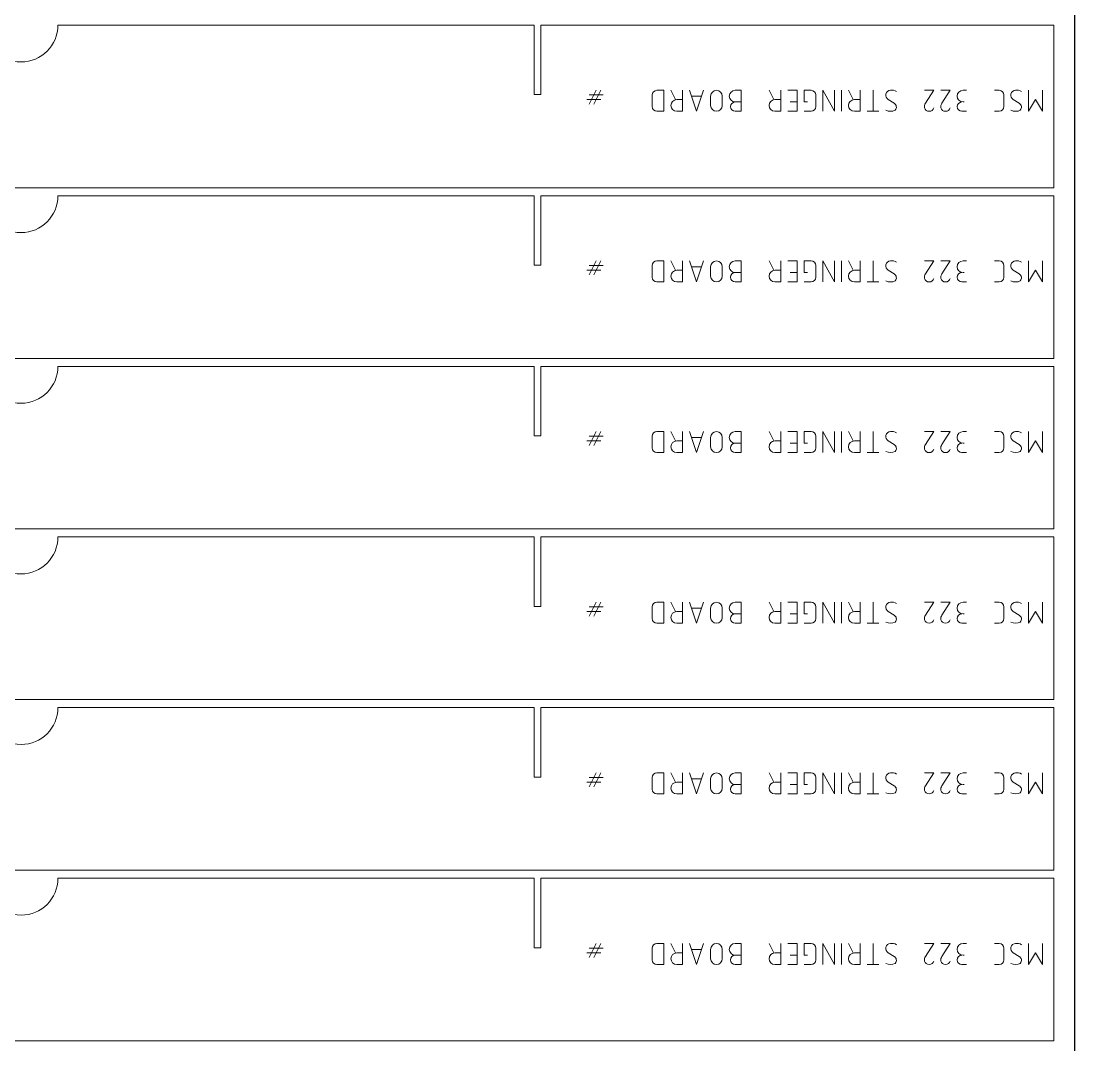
# Model space of a CAD drawing. Header units: inches. Extents: x 142 to 14402, y 211 to 2711.
# Drawn here: x 10602 to 11102, y 1251 to 1737 of the extents above; entities that cross this region are included whole.
import ezdxf

# ---------------------------------------------------------------- set-up
doc = ezdxf.new("R2010")
doc.units = ezdxf.units.IN
doc.header["$MEASUREMENT"] = 0
doc.layers.add('IV_MARK_SURFACE', color=2, linetype='Continuous', lineweight=5)
doc.layers.add('IV_OUTER_PROFILE', color=7, linetype='Continuous', lineweight=5)

msp = doc.modelspace()

# ---------------------------------------------------------------- linework, layer by layer
msp.add_lwpolyline([(10101.69, 211.42), (11101.69, 211.42), (11101.69, 2211.42), (10101.69, 2211.42)], close=True)
at = {"layer": 'IV_MARK_SURFACE'}
for p, q in [((10871.18, 1701.64), (10873.4, 1701.64)), ((10872.29, 1699.43), (10873.4, 1701.64)), ((10873.4, 1701.64), (10874.51, 1703.86)), ((10873.4, 1701.64), (10875.62, 1701.64)), ((10875.62, 1701.64), (10874.51, 1699.43)), ((10876.73, 1703.86), (10875.62, 1701.64)), ((10875.62, 1701.64), (10877.83, 1701.64)), ((10901.12, 1701.64), (10901.12, 1696.1)), ((10906.67, 1703.86), (10903.34, 1703.86)), ((10906.67, 1693.88), (10906.67, 1703.86)), ((10912.21, 1699.43), (10909.99, 1703.86)), ((10915.54, 1703.86), (10915.54, 1699.43)), ((10918.86, 1703.86), (10922.19, 1693.88)), ((10924.41, 1701.09), (10919.97, 1701.09)), ((10922.19, 1693.88), (10925.52, 1703.86)), ((10928.84, 1701.09), (10928.84, 1696.65)), ((10934.39, 1696.65), (10934.39, 1701.09)), ((10940.49, 1703.86), (10943.26, 1703.86)), ((10943.26, 1703.86), (10943.26, 1698.32)), ((10958.78, 1699.43), (10956.57, 1703.86)), ((10962.11, 1703.86), (10962.11, 1699.43)), ((10965.44, 1703.86), (10969.87, 1703.86)), ((10969.87, 1703.86), (10969.87, 1698.32)), ((10976.53, 1703.86), (10973.2, 1703.86)), ((10973.2, 1703.86), (10973.2, 1698.32)), ((10978.74, 1696.1), (10978.74, 1701.64)), ((10987.61, 1693.88), (10982.07, 1703.86)), ((10982.07, 1703.86), (10982.07, 1693.88)), ((10987.61, 1703.86), (10987.61, 1693.88)), ((10990.94, 1703.86), (10990.94, 1693.88)), ((10996.49, 1699.43), (10994.27, 1703.86)), ((10999.81, 1703.86), (10999.81, 1699.43)), ((11005.91, 1703.86), (11005.91, 1693.88)), ((11030.31, 1703.86), (11034.74, 1703.86)), ((11034.74, 1703.86), (11030.86, 1697.76)), ((11038.07, 1703.86), (11042.5, 1703.86)), ((11042.5, 1703.86), (11038.62, 1697.76)), ((11050.27, 1703.86), (11048.6, 1703.86)), ((11063.57, 1703.86), (11065.79, 1703.86)), ((11068.01, 1701.64), (11068.01, 1696.1)), ((11079.65, 1693.88), (11079.65, 1703.86)), ((11086.31, 1703.86), (11086.31, 1693.88)), ((10872.29, 1699.43), (10870.07, 1699.43)), ((10871.18, 1697.21), (10872.29, 1699.43)), ((10874.51, 1699.43), (10872.29, 1699.43)), ((10874.51, 1699.43), (10873.4, 1697.21)), ((10876.73, 1699.43), (10874.51, 1699.43)), ((10912.76, 1699.43), (10915.54, 1699.43)), ((10915.54, 1699.43), (10915.54, 1693.88)), ((10940.49, 1698.32), (10943.26, 1698.32)), ((10943.26, 1698.32), (10943.26, 1693.88)), ((10959.34, 1699.43), (10962.11, 1699.43)), ((10962.11, 1699.43), (10962.11, 1693.88)), ((10969.87, 1698.32), (10966.55, 1698.32)), ((10969.87, 1698.32), (10969.87, 1693.88)), ((10973.2, 1698.32), (10974.86, 1698.32)), ((10997.04, 1699.43), (10999.81, 1699.43)), ((10999.81, 1699.43), (10999.81, 1693.88)), ((11013.12, 1699.43), (11015.89, 1697.76)), ((11048.6, 1698.32), (11049.16, 1698.32)), ((11072.44, 1699.43), (11075.22, 1697.76)), ((11082.98, 1699.43), (11079.65, 1693.88)), ((11086.31, 1693.88), (11082.98, 1699.43)), ((10903.34, 1693.88), (10906.67, 1693.88)), ((10915.54, 1693.88), (10912.76, 1693.88)), ((10943.26, 1693.88), (10940.49, 1693.88)), ((10962.11, 1693.88), (10959.34, 1693.88)), ((10969.87, 1693.88), (10965.44, 1693.88)), ((10973.2, 1693.88), (10976.53, 1693.88)), ((10999.81, 1693.88), (10997.04, 1693.88)), ((11005.91, 1693.88), (11003.14, 1693.88)), ((11008.68, 1693.88), (11005.91, 1693.88)), ((11048.05, 1693.88), (11050.27, 1693.88)), ((11065.79, 1693.88), (11063.57, 1693.88)), ((10871.18, 1620.64), (10873.4, 1620.64)), ((10872.29, 1618.43), (10873.4, 1620.64)), ((10873.4, 1620.64), (10874.51, 1622.86)), ((10873.4, 1620.64), (10875.62, 1620.64)), ((10875.62, 1620.64), (10874.51, 1618.43)), ((10876.73, 1622.86), (10875.62, 1620.64)), ((10875.62, 1620.64), (10877.83, 1620.64)), ((10901.12, 1620.64), (10901.12, 1615.1)), ((10906.67, 1622.86), (10903.34, 1622.86)), ((10906.67, 1612.88), (10906.67, 1622.86)), ((10912.21, 1618.43), (10909.99, 1622.86)), ((10915.54, 1622.86), (10915.54, 1618.43)), ((10918.86, 1622.86), (10922.19, 1612.88)), ((10924.41, 1620.09), (10919.97, 1620.09)), ((10922.19, 1612.88), (10925.52, 1622.86)), ((10928.84, 1620.09), (10928.84, 1615.65)), ((10934.39, 1615.65), (10934.39, 1620.09)), ((10940.49, 1622.86), (10943.26, 1622.86)), ((10943.26, 1622.86), (10943.26, 1617.32)), ((10958.78, 1618.43), (10956.57, 1622.86)), ((10962.11, 1622.86), (10962.11, 1618.43)), ((10965.44, 1622.86), (10969.87, 1622.86)), ((10969.87, 1622.86), (10969.87, 1617.32)), ((10976.53, 1622.86), (10973.2, 1622.86)), ((10973.2, 1622.86), (10973.2, 1617.32)), ((10978.74, 1615.1), (10978.74, 1620.64)), ((10987.61, 1612.88), (10982.07, 1622.86)), ((10982.07, 1622.86), (10982.07, 1612.88)), ((10987.61, 1622.86), (10987.61, 1612.88)), ((10990.94, 1622.86), (10990.94, 1612.88)), ((10996.49, 1618.43), (10994.27, 1622.86)), ((10999.81, 1622.86), (10999.81, 1618.43)), ((11005.91, 1622.86), (11005.91, 1612.88)), ((11030.31, 1622.86), (11034.74, 1622.86)), ((11034.74, 1622.86), (11030.86, 1616.76)), ((11038.07, 1622.86), (11042.5, 1622.86)), ((11042.5, 1622.86), (11038.62, 1616.76)), ((11050.27, 1622.86), (11048.6, 1622.86)), ((11063.57, 1622.86), (11065.79, 1622.86)), ((11068.01, 1620.64), (11068.01, 1615.1)), ((11079.65, 1612.88), (11079.65, 1622.86)), ((11086.31, 1622.86), (11086.31, 1612.88)), ((10872.29, 1618.43), (10870.07, 1618.43)), ((10871.18, 1616.21), (10872.29, 1618.43)), ((10874.51, 1618.43), (10872.29, 1618.43)), ((10874.51, 1618.43), (10873.4, 1616.21)), ((10876.73, 1618.43), (10874.51, 1618.43)), ((10912.76, 1618.43), (10915.54, 1618.43)), ((10915.54, 1618.43), (10915.54, 1612.88)), ((10940.49, 1617.32), (10943.26, 1617.32)), ((10943.26, 1617.32), (10943.26, 1612.88)), ((10959.34, 1618.43), (10962.11, 1618.43)), ((10962.11, 1618.43), (10962.11, 1612.88)), ((10969.87, 1617.32), (10966.55, 1617.32)), ((10969.87, 1617.32), (10969.87, 1612.88)), ((10973.2, 1617.32), (10974.86, 1617.32)), ((10997.04, 1618.43), (10999.81, 1618.43)), ((10999.81, 1618.43), (10999.81, 1612.88)), ((11013.12, 1618.43), (11015.89, 1616.76)), ((11048.6, 1617.32), (11049.16, 1617.32)), ((11072.44, 1618.43), (11075.22, 1616.76)), ((11082.98, 1618.43), (11079.65, 1612.88)), ((11086.31, 1612.88), (11082.98, 1618.43)), ((10903.34, 1612.88), (10906.67, 1612.88)), ((10915.54, 1612.88), (10912.76, 1612.88)), ((10943.26, 1612.88), (10940.49, 1612.88)), ((10962.11, 1612.88), (10959.34, 1612.88)), ((10969.87, 1612.88), (10965.44, 1612.88)), ((10973.2, 1612.88), (10976.53, 1612.88)), ((10999.81, 1612.88), (10997.04, 1612.88)), ((11005.91, 1612.88), (11003.14, 1612.88)), ((11008.68, 1612.88), (11005.91, 1612.88)), ((11048.05, 1612.88), (11050.27, 1612.88)), ((11065.79, 1612.88), (11063.57, 1612.88)), ((10873.4, 1539.64), (10874.51, 1541.86)), ((10876.73, 1541.86), (10875.62, 1539.64)), ((10906.67, 1541.86), (10903.34, 1541.86)), ((10906.67, 1531.88), (10906.67, 1541.86)), ((10912.21, 1537.43), (10909.99, 1541.86)), ((10915.54, 1541.86), (10915.54, 1537.43)), ((10918.86, 1541.86), (10922.19, 1531.88)), ((10922.19, 1531.88), (10925.52, 1541.86)), ((10940.49, 1541.86), (10943.26, 1541.86)), ((10943.26, 1541.86), (10943.26, 1536.32)), ((10958.78, 1537.43), (10956.57, 1541.86)), ((10962.11, 1541.86), (10962.11, 1537.43)), ((10965.44, 1541.86), (10969.87, 1541.86)), ((10969.87, 1541.86), (10969.87, 1536.32)), ((10976.53, 1541.86), (10973.2, 1541.86)), ((10973.2, 1541.86), (10973.2, 1536.32)), ((10987.61, 1531.88), (10982.07, 1541.86)), ((10982.07, 1541.86), (10982.07, 1531.88)), ((10987.61, 1541.86), (10987.61, 1531.88)), ((10990.94, 1541.86), (10990.94, 1531.88)), ((10996.49, 1537.43), (10994.27, 1541.86)), ((10999.81, 1541.86), (10999.81, 1537.43)), ((11005.91, 1541.86), (11005.91, 1531.88)), ((11030.31, 1541.86), (11034.74, 1541.86)), ((11034.74, 1541.86), (11030.86, 1535.76)), ((11038.07, 1541.86), (11042.5, 1541.86)), ((11042.5, 1541.86), (11038.62, 1535.76)), ((11050.27, 1541.86), (11048.6, 1541.86)), ((11063.57, 1541.86), (11065.79, 1541.86)), ((11079.65, 1531.88), (11079.65, 1541.86)), ((11086.31, 1541.86), (11086.31, 1531.88)), ((10872.29, 1537.43), (10870.07, 1537.43)), ((10871.18, 1539.64), (10873.4, 1539.64)), ((10871.18, 1535.21), (10872.29, 1537.43)), ((10872.29, 1537.43), (10873.4, 1539.64)), ((10874.51, 1537.43), (10872.29, 1537.43)), ((10873.4, 1539.64), (10875.62, 1539.64)), ((10874.51, 1537.43), (10873.4, 1535.21)), ((10875.62, 1539.64), (10874.51, 1537.43)), ((10876.73, 1537.43), (10874.51, 1537.43)), ((10875.62, 1539.64), (10877.83, 1539.64)), ((10901.12, 1539.64), (10901.12, 1534.1)), ((10912.76, 1537.43), (10915.54, 1537.43)), ((10915.54, 1537.43), (10915.54, 1531.88)), ((10924.41, 1539.09), (10919.97, 1539.09)), ((10928.84, 1539.09), (10928.84, 1534.65)), ((10934.39, 1534.65), (10934.39, 1539.09)), ((10940.49, 1536.32), (10943.26, 1536.32)), ((10943.26, 1536.32), (10943.26, 1531.88)), ((10959.34, 1537.43), (10962.11, 1537.43)), ((10962.11, 1537.43), (10962.11, 1531.88)), ((10969.87, 1536.32), (10966.55, 1536.32)), ((10969.87, 1536.32), (10969.87, 1531.88)), ((10973.2, 1536.32), (10974.86, 1536.32)), ((10978.74, 1534.1), (10978.74, 1539.64)), ((10997.04, 1537.43), (10999.81, 1537.43)), ((10999.81, 1537.43), (10999.81, 1531.88)), ((11013.12, 1537.43), (11015.89, 1535.76)), ((11048.6, 1536.32), (11049.16, 1536.32)), ((11068.01, 1539.64), (11068.01, 1534.1)), ((11072.44, 1537.43), (11075.22, 1535.76)), ((11082.98, 1537.43), (11079.65, 1531.88)), ((11086.31, 1531.88), (11082.98, 1537.43)), ((10903.34, 1531.88), (10906.67, 1531.88)), ((10915.54, 1531.88), (10912.76, 1531.88)), ((10943.26, 1531.88), (10940.49, 1531.88)), ((10962.11, 1531.88), (10959.34, 1531.88)), ((10969.87, 1531.88), (10965.44, 1531.88)), ((10973.2, 1531.88), (10976.53, 1531.88)), ((10999.81, 1531.88), (10997.04, 1531.88)), ((11005.91, 1531.88), (11003.14, 1531.88)), ((11008.68, 1531.88), (11005.91, 1531.88)), ((11048.05, 1531.88), (11050.27, 1531.88)), ((11065.79, 1531.88), (11063.57, 1531.88)), ((10873.4, 1458.64), (10874.51, 1460.86)), ((10876.73, 1460.86), (10875.62, 1458.64)), ((10906.67, 1460.86), (10903.34, 1460.86)), ((10906.67, 1450.88), (10906.67, 1460.86)), ((10912.21, 1456.43), (10909.99, 1460.86)), ((10915.54, 1460.86), (10915.54, 1456.43)), ((10918.86, 1460.86), (10922.19, 1450.88)), ((10922.19, 1450.88), (10925.52, 1460.86)), ((10940.49, 1460.86), (10943.26, 1460.86)), ((10943.26, 1460.86), (10943.26, 1455.32)), ((10958.78, 1456.43), (10956.57, 1460.86)), ((10962.11, 1460.86), (10962.11, 1456.43)), ((10965.44, 1460.86), (10969.87, 1460.86)), ((10969.87, 1460.86), (10969.87, 1455.32)), ((10976.53, 1460.86), (10973.2, 1460.86)), ((10973.2, 1460.86), (10973.2, 1455.32)), ((10987.61, 1450.88), (10982.07, 1460.86)), ((10982.07, 1460.86), (10982.07, 1450.88)), ((10987.61, 1460.86), (10987.61, 1450.88)), ((10990.94, 1460.86), (10990.94, 1450.88)), ((10996.49, 1456.43), (10994.27, 1460.86)), ((10999.81, 1460.86), (10999.81, 1456.43)), ((11005.91, 1460.86), (11005.91, 1450.88)), ((11030.31, 1460.86), (11034.74, 1460.86)), ((11034.74, 1460.86), (11030.86, 1454.76)), ((11038.07, 1460.86), (11042.5, 1460.86)), ((11042.5, 1460.86), (11038.62, 1454.76)), ((11050.27, 1460.86), (11048.6, 1460.86)), ((11063.57, 1460.86), (11065.79, 1460.86)), ((11079.65, 1450.88), (11079.65, 1460.86)), ((11086.31, 1460.86), (11086.31, 1450.88)), ((10872.29, 1456.43), (10870.07, 1456.43)), ((10871.18, 1458.64), (10873.4, 1458.64)), ((10871.18, 1454.21), (10872.29, 1456.43)), ((10872.29, 1456.43), (10873.4, 1458.64)), ((10874.51, 1456.43), (10872.29, 1456.43)), ((10873.4, 1458.64), (10875.62, 1458.64)), ((10874.51, 1456.43), (10873.4, 1454.21)), ((10875.62, 1458.64), (10874.51, 1456.43)), ((10876.73, 1456.43), (10874.51, 1456.43)), ((10875.62, 1458.64), (10877.83, 1458.64)), ((10901.12, 1458.64), (10901.12, 1453.1)), ((10912.76, 1456.43), (10915.54, 1456.43)), ((10915.54, 1456.43), (10915.54, 1450.88)), ((10924.41, 1458.09), (10919.97, 1458.09)), ((10928.84, 1458.09), (10928.84, 1453.65)), ((10934.39, 1453.65), (10934.39, 1458.09)), ((10940.49, 1455.32), (10943.26, 1455.32)), ((10943.26, 1455.32), (10943.26, 1450.88)), ((10959.34, 1456.43), (10962.11, 1456.43)), ((10962.11, 1456.43), (10962.11, 1450.88)), ((10969.87, 1455.32), (10966.55, 1455.32)), ((10969.87, 1455.32), (10969.87, 1450.88)), ((10973.2, 1455.32), (10974.86, 1455.32)), ((10978.74, 1453.1), (10978.74, 1458.64)), ((10997.04, 1456.43), (10999.81, 1456.43)), ((10999.81, 1456.43), (10999.81, 1450.88)), ((11013.12, 1456.43), (11015.89, 1454.76)), ((11048.6, 1455.32), (11049.16, 1455.32)), ((11068.01, 1458.64), (11068.01, 1453.1)), ((11072.44, 1456.43), (11075.22, 1454.76)), ((11082.98, 1456.43), (11079.65, 1450.88)), ((11086.31, 1450.88), (11082.98, 1456.43)), ((10903.34, 1450.88), (10906.67, 1450.88)), ((10915.54, 1450.88), (10912.76, 1450.88)), ((10943.26, 1450.88), (10940.49, 1450.88)), ((10962.11, 1450.88), (10959.34, 1450.88)), ((10969.87, 1450.88), (10965.44, 1450.88)), ((10973.2, 1450.88), (10976.53, 1450.88)), ((10999.81, 1450.88), (10997.04, 1450.88)), ((11005.91, 1450.88), (11003.14, 1450.88)), ((11008.68, 1450.88), (11005.91, 1450.88)), ((11048.05, 1450.88), (11050.27, 1450.88)), ((11065.79, 1450.88), (11063.57, 1450.88)), ((10872.29, 1375.43), (10870.07, 1375.43)), ((10871.18, 1377.64), (10873.4, 1377.64)), ((10871.18, 1373.21), (10872.29, 1375.43)), ((10872.29, 1375.43), (10873.4, 1377.64)), ((10874.51, 1375.43), (10872.29, 1375.43)), ((10873.4, 1377.64), (10874.51, 1379.86)), ((10873.4, 1377.64), (10875.62, 1377.64)), ((10874.51, 1375.43), (10873.4, 1373.21)), ((10875.62, 1377.64), (10874.51, 1375.43)), ((10876.73, 1375.43), (10874.51, 1375.43)), ((10876.73, 1379.86), (10875.62, 1377.64)), ((10875.62, 1377.64), (10877.83, 1377.64)), ((10901.12, 1377.64), (10901.12, 1372.1)), ((10906.67, 1379.86), (10903.34, 1379.86)), ((10906.67, 1369.88), (10906.67, 1379.86)), ((10912.21, 1375.43), (10909.99, 1379.86)), ((10912.76, 1375.43), (10915.54, 1375.43)), ((10915.54, 1379.86), (10915.54, 1375.43)), ((10915.54, 1375.43), (10915.54, 1369.88)), ((10918.86, 1379.86), (10922.19, 1369.88)), ((10924.41, 1377.09), (10919.97, 1377.09)), ((10922.19, 1369.88), (10925.52, 1379.86)), ((10928.84, 1377.09), (10928.84, 1372.65)), ((10934.39, 1372.65), (10934.39, 1377.09)), ((10940.49, 1379.86), (10943.26, 1379.86)), ((10943.26, 1379.86), (10943.26, 1374.32)), ((10958.78, 1375.43), (10956.57, 1379.86)), ((10959.34, 1375.43), (10962.11, 1375.43)), ((10962.11, 1379.86), (10962.11, 1375.43)), ((10962.11, 1375.43), (10962.11, 1369.88)), ((10965.44, 1379.86), (10969.87, 1379.86)), ((10969.87, 1379.86), (10969.87, 1374.32)), ((10976.53, 1379.86), (10973.2, 1379.86)), ((10973.2, 1379.86), (10973.2, 1374.32)), ((10978.74, 1372.1), (10978.74, 1377.64)), ((10987.61, 1369.88), (10982.07, 1379.86)), ((10982.07, 1379.86), (10982.07, 1369.88)), ((10987.61, 1379.86), (10987.61, 1369.88)), ((10990.94, 1379.86), (10990.94, 1369.88)), ((10996.49, 1375.43), (10994.27, 1379.86)), ((10997.04, 1375.43), (10999.81, 1375.43)), ((10999.81, 1379.86), (10999.81, 1375.43)), ((10999.81, 1375.43), (10999.81, 1369.88)), ((11005.91, 1379.86), (11005.91, 1369.88)), ((11013.12, 1375.43), (11015.89, 1373.76)), ((11030.31, 1379.86), (11034.74, 1379.86)), ((11034.74, 1379.86), (11030.86, 1373.76)), ((11038.07, 1379.86), (11042.5, 1379.86)), ((11042.5, 1379.86), (11038.62, 1373.76)), ((11050.27, 1379.86), (11048.6, 1379.86)), ((11063.57, 1379.86), (11065.79, 1379.86)), ((11068.01, 1377.64), (11068.01, 1372.1)), ((11072.44, 1375.43), (11075.22, 1373.76)), ((11079.65, 1369.88), (11079.65, 1379.86)), ((11082.98, 1375.43), (11079.65, 1369.88)), ((11086.31, 1369.88), (11082.98, 1375.43)), ((11086.31, 1379.86), (11086.31, 1369.88)), ((10940.49, 1374.32), (10943.26, 1374.32)), ((10943.26, 1374.32), (10943.26, 1369.88)), ((10969.87, 1374.32), (10966.55, 1374.32)), ((10969.87, 1374.32), (10969.87, 1369.88)), ((10973.2, 1374.32), (10974.86, 1374.32)), ((11048.6, 1374.32), (11049.16, 1374.32)), ((10903.34, 1369.88), (10906.67, 1369.88)), ((10915.54, 1369.88), (10912.76, 1369.88)), ((10943.26, 1369.88), (10940.49, 1369.88)), ((10962.11, 1369.88), (10959.34, 1369.88)), ((10969.87, 1369.88), (10965.44, 1369.88)), ((10973.2, 1369.88), (10976.53, 1369.88)), ((10999.81, 1369.88), (10997.04, 1369.88)), ((11005.91, 1369.88), (11003.14, 1369.88)), ((11008.68, 1369.88), (11005.91, 1369.88)), ((11048.05, 1369.88), (11050.27, 1369.88)), ((11065.79, 1369.88), (11063.57, 1369.88)), ((10871.18, 1296.64), (10873.4, 1296.64)), ((10872.29, 1294.43), (10873.4, 1296.64)), ((10873.4, 1296.64), (10874.51, 1298.86)), ((10873.4, 1296.64), (10875.62, 1296.64)), ((10875.62, 1296.64), (10874.51, 1294.43)), ((10876.73, 1298.86), (10875.62, 1296.64)), ((10875.62, 1296.64), (10877.83, 1296.64)), ((10901.12, 1296.64), (10901.12, 1291.1)), ((10906.67, 1298.86), (10903.34, 1298.86)), ((10906.67, 1288.88), (10906.67, 1298.86)), ((10912.21, 1294.43), (10909.99, 1298.86)), ((10915.54, 1298.86), (10915.54, 1294.43)), ((10918.86, 1298.86), (10922.19, 1288.88)), ((10924.41, 1296.09), (10919.97, 1296.09)), ((10922.19, 1288.88), (10925.52, 1298.86)), ((10928.84, 1296.09), (10928.84, 1291.65)), ((10934.39, 1291.65), (10934.39, 1296.09)), ((10940.49, 1298.86), (10943.26, 1298.86)), ((10943.26, 1298.86), (10943.26, 1293.32)), ((10958.78, 1294.43), (10956.57, 1298.86)), ((10962.11, 1298.86), (10962.11, 1294.43)), ((10965.44, 1298.86), (10969.87, 1298.86)), ((10969.87, 1298.86), (10969.87, 1293.32)), ((10976.53, 1298.86), (10973.2, 1298.86)), ((10973.2, 1298.86), (10973.2, 1293.32)), ((10978.74, 1291.1), (10978.74, 1296.64)), ((10987.61, 1288.88), (10982.07, 1298.86)), ((10982.07, 1298.86), (10982.07, 1288.88)), ((10987.61, 1298.86), (10987.61, 1288.88)), ((10990.94, 1298.86), (10990.94, 1288.88)), ((10996.49, 1294.43), (10994.27, 1298.86)), ((10999.81, 1298.86), (10999.81, 1294.43)), ((11005.91, 1298.86), (11005.91, 1288.88)), ((11030.31, 1298.86), (11034.74, 1298.86)), ((11034.74, 1298.86), (11030.86, 1292.76)), ((11038.07, 1298.86), (11042.5, 1298.86)), ((11042.5, 1298.86), (11038.62, 1292.76)), ((11050.27, 1298.86), (11048.6, 1298.86)), ((11063.57, 1298.86), (11065.79, 1298.86)), ((11068.01, 1296.64), (11068.01, 1291.1)), ((11079.65, 1288.88), (11079.65, 1298.86)), ((11086.31, 1298.86), (11086.31, 1288.88)), ((10872.29, 1294.43), (10870.07, 1294.43)), ((10871.18, 1292.21), (10872.29, 1294.43)), ((10874.51, 1294.43), (10872.29, 1294.43)), ((10874.51, 1294.43), (10873.4, 1292.21)), ((10876.73, 1294.43), (10874.51, 1294.43)), ((10912.76, 1294.43), (10915.54, 1294.43)), ((10915.54, 1294.43), (10915.54, 1288.88)), ((10940.49, 1293.32), (10943.26, 1293.32)), ((10943.26, 1293.32), (10943.26, 1288.88)), ((10959.34, 1294.43), (10962.11, 1294.43)), ((10962.11, 1294.43), (10962.11, 1288.88)), ((10969.87, 1293.32), (10966.55, 1293.32)), ((10969.87, 1293.32), (10969.87, 1288.88)), ((10973.2, 1293.32), (10974.86, 1293.32)), ((10997.04, 1294.43), (10999.81, 1294.43)), ((10999.81, 1294.43), (10999.81, 1288.88)), ((11013.12, 1294.43), (11015.89, 1292.76)), ((11048.6, 1293.32), (11049.16, 1293.32)), ((11072.44, 1294.43), (11075.22, 1292.76)), ((11082.98, 1294.43), (11079.65, 1288.88)), ((11086.31, 1288.88), (11082.98, 1294.43)), ((10903.34, 1288.88), (10906.67, 1288.88)), ((10915.54, 1288.88), (10912.76, 1288.88)), ((10943.26, 1288.88), (10940.49, 1288.88)), ((10962.11, 1288.88), (10959.34, 1288.88)), ((10969.87, 1288.88), (10965.44, 1288.88)), ((10973.2, 1288.88), (10976.53, 1288.88)), ((10999.81, 1288.88), (10997.04, 1288.88)), ((11005.91, 1288.88), (11003.14, 1288.88)), ((11008.68, 1288.88), (11005.91, 1288.88)), ((11048.05, 1288.88), (11050.27, 1288.88)), ((11065.79, 1288.88), (11063.57, 1288.88))]:
    msp.add_line(p, q, dxfattribs=at)
for centre, radius, start, end in [((10903.34, 1701.64), 2.22, 90, 180), ((10931.62, 1701.09), 2.77, 0, 180), ((10940.49, 1701.09), 2.77, 90, 270), ((10976.53, 1701.64), 2.22, 0, 90), ((11014.33, 1701.48), 2.38, 92.3685, 239.559), ((11014.94, 1700.2), 3.73, 56.4174, 100.9627), ((11048.6, 1701.09), 2.77, 90, 270), ((11065.79, 1701.64), 2.22, 0, 90), ((11073.65, 1701.48), 2.38, 92.3685, 239.559), ((11074.26, 1700.2), 3.73, 56.4174, 100.9627), ((10903.34, 1696.1), 2.22, 180, 270), ((10912.76, 1696.65), 2.77, 90, 270), ((10931.62, 1696.65), 2.77, 180, 0), ((10940.49, 1696.1), 2.22, 90, 270), ((10959.34, 1696.65), 2.77, 90, 270), ((10976.53, 1696.1), 2.22, 270, 0), ((10997.04, 1696.65), 2.77, 90, 270), ((11014.76, 1695.87), 2.21, 319.6263, 59.2984), ((11033.29, 1695.98), 3.02, 143.6911, 188.2364), ((11032.52, 1696.2), 2.31, 196.4047, 343.5953), ((11041.05, 1695.98), 3.02, 143.6911, 188.2364), ((11040.29, 1696.2), 2.31, 196.4047, 343.5953), ((11048.05, 1696.1), 2.22, 90, 270), ((11065.79, 1696.1), 2.22, 270, 0), ((11074.09, 1695.87), 2.21, 319.6263, 59.2984), ((11014.23, 1698.56), 4.68, 241.7153, 298.2847), ((11073.55, 1698.56), 4.68, 241.7153, 298.2847), ((10903.34, 1620.64), 2.22, 90, 180), ((10931.62, 1620.09), 2.77, 0, 180), ((10940.49, 1620.09), 2.77, 90, 270), ((10976.53, 1620.64), 2.22, 0, 90), ((11014.33, 1620.48), 2.38, 92.3685, 239.559), ((11014.94, 1619.2), 3.73, 56.4174, 100.9627), ((11048.6, 1620.09), 2.77, 90, 270), ((11065.79, 1620.64), 2.22, 0, 90), ((11073.65, 1620.48), 2.38, 92.3685, 239.559), ((11074.26, 1619.2), 3.73, 56.4174, 100.9627), ((10903.34, 1615.1), 2.22, 180, 270), ((10912.76, 1615.65), 2.77, 90, 270), ((10931.62, 1615.65), 2.77, 180, 0), ((10940.49, 1615.1), 2.22, 90, 270), ((10959.34, 1615.65), 2.77, 90, 270), ((10976.53, 1615.1), 2.22, 270, 0), ((10997.04, 1615.65), 2.77, 90, 270), ((11014.76, 1614.87), 2.21, 319.6263, 59.2984), ((11033.29, 1614.98), 3.02, 143.6911, 188.2364), ((11041.05, 1614.98), 3.02, 143.6911, 188.2364), ((11048.05, 1615.1), 2.22, 90, 270), ((11065.79, 1615.1), 2.22, 270, 0), ((11074.09, 1614.87), 2.21, 319.6263, 59.2984), ((11014.23, 1617.56), 4.68, 241.7153, 298.2847), ((11032.52, 1615.2), 2.31, 196.4047, 343.5953), ((11040.29, 1615.2), 2.31, 196.4047, 343.5953), ((11073.55, 1617.56), 4.68, 241.7153, 298.2847), ((10903.34, 1539.64), 2.22, 90, 180), ((10931.62, 1539.09), 2.77, 0, 180), ((10940.49, 1539.09), 2.77, 90, 270), ((10976.53, 1539.64), 2.22, 0, 90), ((11014.33, 1539.48), 2.38, 92.3685, 239.559), ((11014.94, 1538.2), 3.73, 56.4174, 100.9627), ((11048.6, 1539.09), 2.77, 90, 270), ((11065.79, 1539.64), 2.22, 0, 90), ((11073.65, 1539.48), 2.38, 92.3685, 239.559), ((11074.26, 1538.2), 3.73, 56.4174, 100.9627), ((10912.76, 1534.65), 2.77, 90, 270), ((10940.49, 1534.1), 2.22, 90, 270), ((10959.34, 1534.65), 2.77, 90, 270), ((10997.04, 1534.65), 2.77, 90, 270), ((11014.76, 1533.87), 2.21, 319.6263, 59.2984), ((11033.29, 1533.98), 3.02, 143.6911, 188.2364), ((11041.05, 1533.98), 3.02, 143.6911, 188.2364), ((11048.05, 1534.1), 2.22, 90, 270), ((11074.09, 1533.87), 2.21, 319.6263, 59.2984), ((10903.34, 1534.1), 2.22, 180, 270), ((10931.62, 1534.65), 2.77, 180, 0), ((10976.53, 1534.1), 2.22, 270, 0), ((11014.23, 1536.56), 4.68, 241.7153, 298.2847), ((11032.52, 1534.2), 2.31, 196.4047, 343.5953), ((11040.29, 1534.2), 2.31, 196.4047, 343.5953), ((11065.79, 1534.1), 2.22, 270, 0), ((11073.55, 1536.56), 4.68, 241.7153, 298.2847), ((10903.34, 1458.64), 2.22, 90, 180), ((10931.62, 1458.09), 2.77, 0, 180), ((10940.49, 1458.09), 2.77, 90, 270), ((10976.53, 1458.64), 2.22, 0, 90), ((11014.33, 1458.48), 2.38, 92.3685, 239.559), ((11014.94, 1457.2), 3.73, 56.4174, 100.9627), ((11048.6, 1458.09), 2.77, 90, 270), ((11065.79, 1458.64), 2.22, 0, 90), ((11073.65, 1458.48), 2.38, 92.3685, 239.559), ((11074.26, 1457.2), 3.73, 56.4174, 100.9627), ((10912.76, 1453.65), 2.77, 90, 270), ((10940.49, 1453.1), 2.22, 90, 270), ((10959.34, 1453.65), 2.77, 90, 270), ((10997.04, 1453.65), 2.77, 90, 270), ((11048.05, 1453.1), 2.22, 90, 270), ((10903.34, 1453.1), 2.22, 180, 270), ((10931.62, 1453.65), 2.77, 180, 0), ((10976.53, 1453.1), 2.22, 270, 0), ((11014.23, 1455.56), 4.68, 241.7153, 298.2847), ((11014.76, 1452.87), 2.21, 319.6263, 59.2984), ((11033.29, 1452.98), 3.02, 143.6911, 188.2364), ((11032.52, 1453.2), 2.31, 196.4047, 343.5953), ((11041.05, 1452.98), 3.02, 143.6911, 188.2364), ((11040.29, 1453.2), 2.31, 196.4047, 343.5953), ((11065.79, 1453.1), 2.22, 270, 0), ((11073.55, 1455.56), 4.68, 241.7153, 298.2847), ((11074.09, 1452.87), 2.21, 319.6263, 59.2984), ((10903.34, 1377.64), 2.22, 90, 180), ((10912.76, 1372.65), 2.77, 90, 270), ((10931.62, 1377.09), 2.77, 0, 180), ((10940.49, 1377.09), 2.77, 90, 270), ((10959.34, 1372.65), 2.77, 90, 270), ((10976.53, 1377.64), 2.22, 0, 90), ((10997.04, 1372.65), 2.77, 90, 270), ((11014.33, 1377.48), 2.38, 92.3685, 239.559), ((11014.94, 1376.2), 3.73, 56.4174, 100.9627), ((11048.6, 1377.09), 2.77, 90, 270), ((11065.79, 1377.64), 2.22, 0, 90), ((11073.65, 1377.48), 2.38, 92.3685, 239.559), ((11074.26, 1376.2), 3.73, 56.4174, 100.9627), ((10903.34, 1372.1), 2.22, 180, 270), ((10931.62, 1372.65), 2.77, 180, 0), ((10940.49, 1372.1), 2.22, 90, 270), ((10976.53, 1372.1), 2.22, 270, 0), ((11014.23, 1374.56), 4.68, 241.7153, 298.2847), ((11014.76, 1371.87), 2.21, 319.6263, 59.2984), ((11033.29, 1371.98), 3.02, 143.6911, 188.2364), ((11032.52, 1372.2), 2.31, 196.4047, 343.5953), ((11041.05, 1371.98), 3.02, 143.6911, 188.2364), ((11040.29, 1372.2), 2.31, 196.4047, 343.5953), ((11048.05, 1372.1), 2.22, 90, 270), ((11065.79, 1372.1), 2.22, 270, 0), ((11073.55, 1374.56), 4.68, 241.7153, 298.2847), ((11074.09, 1371.87), 2.21, 319.6263, 59.2984), ((10903.34, 1296.64), 2.22, 90, 180), ((10931.62, 1296.09), 2.77, 0, 180), ((10940.49, 1296.09), 2.77, 90, 270), ((10976.53, 1296.64), 2.22, 0, 90), ((11014.33, 1296.48), 2.38, 92.3685, 239.559), ((11014.94, 1295.2), 3.73, 56.4174, 100.9627), ((11048.6, 1296.09), 2.77, 90, 270), ((11065.79, 1296.64), 2.22, 0, 90), ((11073.65, 1296.48), 2.38, 92.3685, 239.559), ((11074.26, 1295.2), 3.73, 56.4174, 100.9627), ((10903.34, 1291.1), 2.22, 180, 270), ((10912.76, 1291.65), 2.77, 90, 270), ((10931.62, 1291.65), 2.77, 180, 0), ((10940.49, 1291.1), 2.22, 90, 270), ((10959.34, 1291.65), 2.77, 90, 270), ((10976.53, 1291.1), 2.22, 270, 0), ((10997.04, 1291.65), 2.77, 90, 270), ((11014.76, 1290.87), 2.21, 319.6263, 59.2984), ((11033.29, 1290.98), 3.02, 143.6911, 188.2364), ((11032.52, 1291.2), 2.31, 196.4047, 343.5953), ((11041.05, 1290.98), 3.02, 143.6911, 188.2364), ((11040.29, 1291.2), 2.31, 196.4047, 343.5953), ((11048.05, 1291.1), 2.22, 90, 270), ((11065.79, 1291.1), 2.22, 270, 0), ((11074.09, 1290.87), 2.21, 319.6263, 59.2984), ((11014.23, 1293.56), 4.68, 241.7153, 298.2847), ((11073.55, 1293.56), 4.68, 241.7153, 298.2847)]:
    msp.add_arc(centre, radius, start, end, dxfattribs=at)
at = {"layer": 'IV_OUTER_PROFILE'}
for p, q in [((10619.19, 1734.83), (10845.09, 1734.83)), ((10845.09, 1701.83), (10845.09, 1734.83)), ((10848.29, 1734.83), (10848.29, 1701.83)), ((10848.29, 1734.83), (11091.69, 1734.83)), ((11091.69, 1734.83), (11091.69, 1657.63)), ((10848.29, 1701.83), (10845.09, 1701.83)), ((10111.69, 1657.63), (11091.69, 1657.63)), ((10619.19, 1653.83), (10845.09, 1653.83)), ((10845.09, 1620.83), (10845.09, 1653.83)), ((10848.29, 1653.83), (10848.29, 1620.83)), ((10848.29, 1653.83), (11091.69, 1653.83)), ((11091.69, 1653.83), (11091.69, 1576.63)), ((10848.29, 1620.83), (10845.09, 1620.83)), ((10111.69, 1576.63), (11091.69, 1576.63)), ((10619.19, 1572.83), (10845.09, 1572.83)), ((10845.09, 1539.83), (10845.09, 1572.83)), ((10848.29, 1572.83), (10848.29, 1539.83)), ((10848.29, 1572.83), (11091.69, 1572.83)), ((11091.69, 1572.83), (11091.69, 1495.63)), ((10848.29, 1539.83), (10845.09, 1539.83)), ((10111.69, 1495.63), (11091.69, 1495.63)), ((10619.19, 1491.83), (10845.09, 1491.83)), ((10845.09, 1458.83), (10845.09, 1491.83)), ((10848.29, 1491.83), (10848.29, 1458.83)), ((10848.29, 1491.83), (11091.69, 1491.83)), ((11091.69, 1491.83), (11091.69, 1414.63)), ((10848.29, 1458.83), (10845.09, 1458.83)), ((10111.69, 1414.63), (11091.69, 1414.63)), ((10619.19, 1410.83), (10845.09, 1410.83)), ((10845.09, 1377.83), (10845.09, 1410.83)), ((10848.29, 1410.83), (10848.29, 1377.83)), ((10848.29, 1410.83), (11091.69, 1410.83)), ((11091.69, 1410.83), (11091.69, 1333.63)), ((10848.29, 1377.83), (10845.09, 1377.83)), ((10111.69, 1333.63), (11091.69, 1333.63)), ((10619.19, 1329.83), (10845.09, 1329.83)), ((10845.09, 1296.83), (10845.09, 1329.83)), ((10848.29, 1329.83), (10848.29, 1296.83)), ((10848.29, 1329.83), (11091.69, 1329.83)), ((11091.69, 1329.83), (11091.69, 1252.63)), ((10848.29, 1296.83), (10845.09, 1296.83)), ((10111.69, 1252.63), (11091.69, 1252.63))]:
    msp.add_line(p, q, dxfattribs=at)
for centre in [(10601.69, 1734.83), (10601.69, 1653.83), (10601.69, 1572.83), (10601.69, 1491.83), (10601.69, 1410.83), (10601.69, 1329.83)]:
    msp.add_arc(centre, 17.5, 180, 0, dxfattribs=at)

doc.saveas('drawing.dxf')
